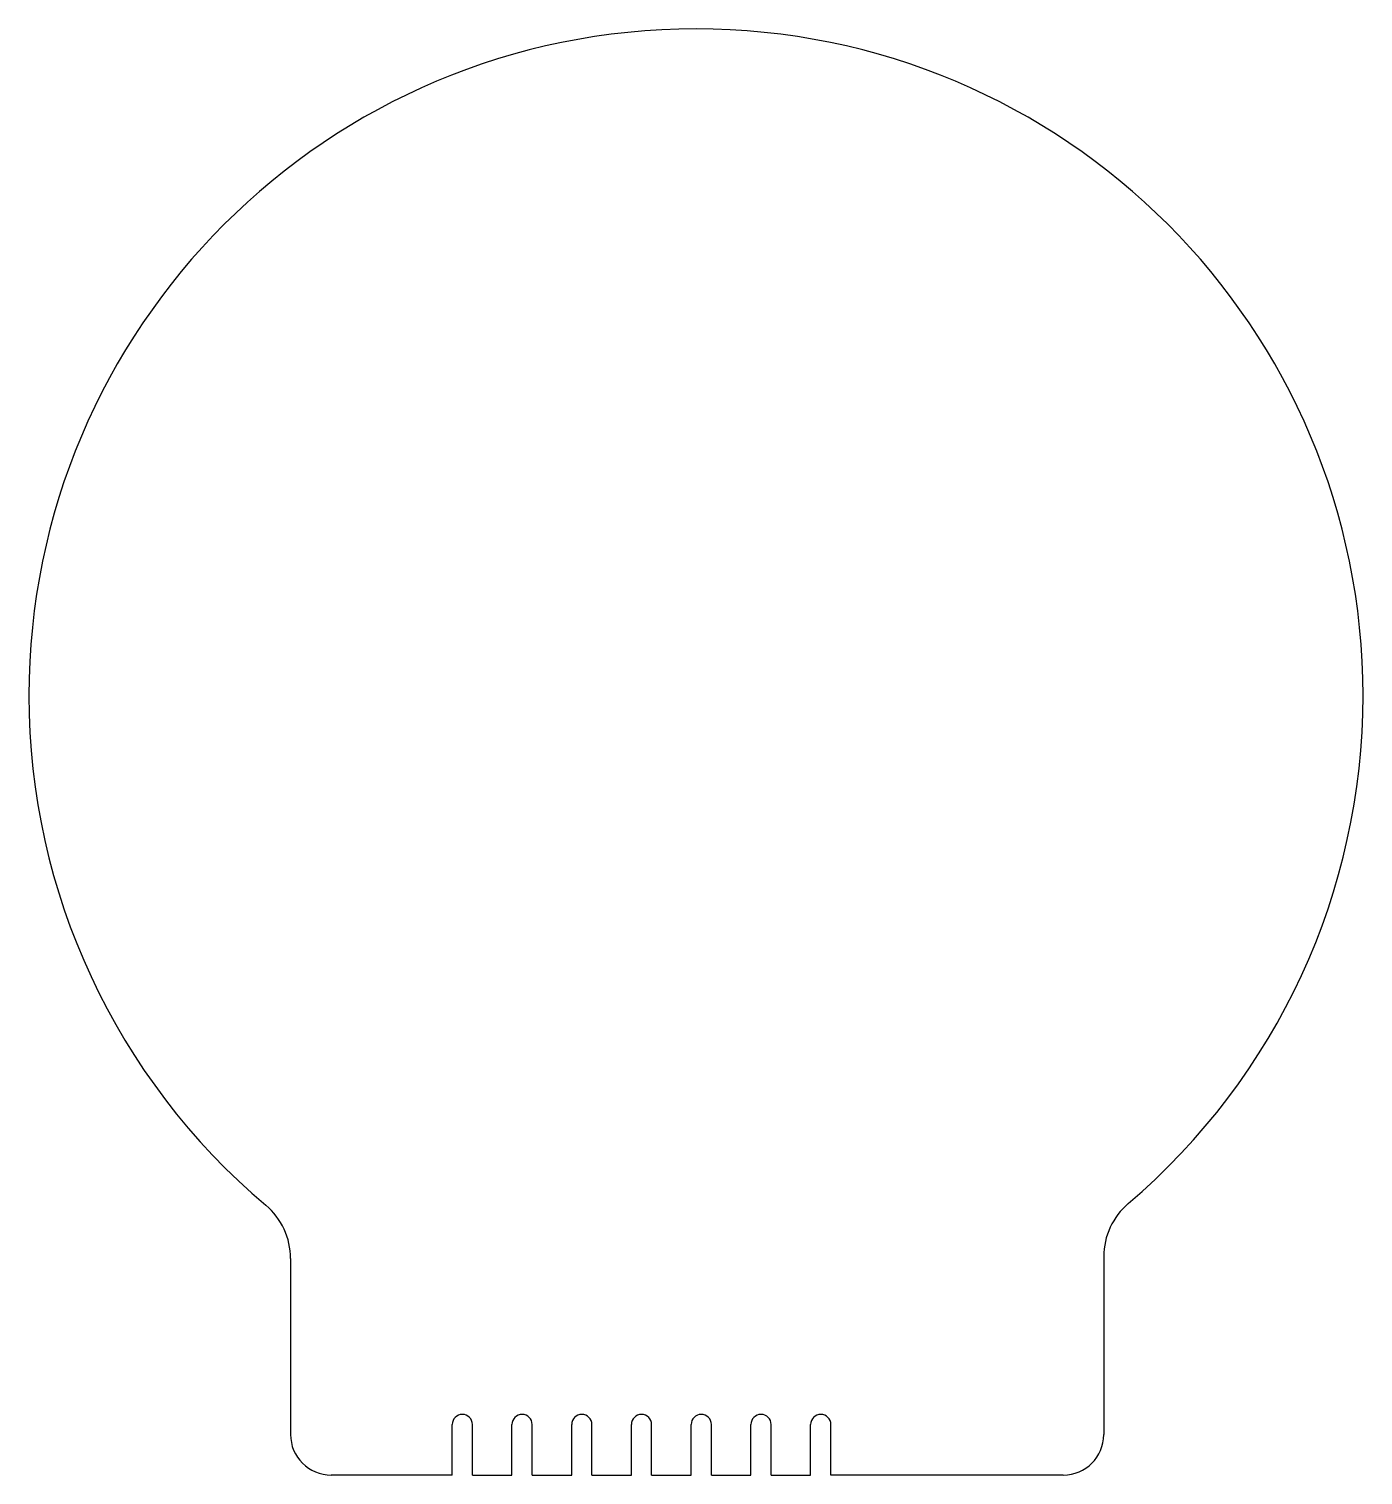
# Model space of a CAD drawing. Extents: x 116 to 183, y -110.2 to -37.6.
import ezdxf

# ---------------------------------------------------------------- set-up
doc = ezdxf.new("R2010")
doc.units = 0
doc.layers.add('BLACK', color=7, linetype='CONTINUOUS')

msp = doc.modelspace()

# ---------------------------------------------------------------- linework, layer by layer
at = {"layer": 'BLACK', "linetype": 'CONTINUOUS'}
for p, q in [((129.089859, -99.356597), (129.089859, -108.204)), ((169.927313, -99.254504), (169.927313, -108.204)), ((137.208, -110.236002), (137.208, -107.696)), ((138.224, -110.236002), (138.224, -107.696)), ((140.208, -110.236002), (140.208, -107.696)), ((141.224, -110.236002), (141.224, -107.696)), ((143.208, -110.236002), (143.208, -107.696)), ((144.224, -110.236002), (144.224, -107.696)), ((146.208, -110.236002), (146.208, -107.696)), ((147.224, -110.236002), (147.224, -107.696)), ((149.208, -110.236002), (149.208, -107.696)), ((150.224, -110.236002), (150.224, -107.696)), ((152.208, -110.236002), (152.208, -107.696)), ((153.224, -110.236002), (153.224, -107.696)), ((155.208, -110.236002), (155.208, -107.696)), ((156.224, -110.236002), (156.224, -107.696)), ((137.208, -110.236002), (131.121859, -110.236002)), ((138.224, -110.236002), (140.208, -110.236002)), ((141.224, -110.236002), (143.208, -110.236002)), ((144.224, -110.236002), (146.208, -110.236002)), ((147.224, -110.236002), (149.208, -110.236002)), ((150.224, -110.236002), (152.208, -110.236002)), ((153.224, -110.236002), (155.208, -110.236002)), ((167.895311, -110.236), (156.224, -110.236002))]:
    msp.add_line(p, q, dxfattribs=at)
at = {"layer": 'BLACK'}
for centre, radius, start, end in [((149.450502, -71.074296), 33.5, 0, 180), ((149.4505, -71.0743), 33.499996, -180.00000684, -130.15536454), ((149.45048, -71.07428), 33.500022, -49.60704241, -0.00002737), ((173.428, -99.2546), 3.500687, 130.3949489, 179.99842877), ((125.5847, -99.3551), 3.505141, -0.02447015, 49.78951917), ((137.716, -107.696), 0.508, 0, 180), ((140.716, -107.696), 0.508, 0, 180), ((143.716, -107.696), 0.508, 0, 180), ((146.716, -107.696), 0.508, 0, 180), ((149.716, -107.696), 0.508, 0, 180), ((152.716, -107.696), 0.508, 0, 180), ((155.716, -107.696), 0.508, 0, 180), ((131.1218, -108.2041), 2.031902, -180.00281976, -89.99833631), ((167.8952, -108.2039), 2.032113, -89.99687032, -0.00281952)]:
    msp.add_arc(centre, radius, start, end, dxfattribs=at)

doc.saveas('drawing.dxf')
